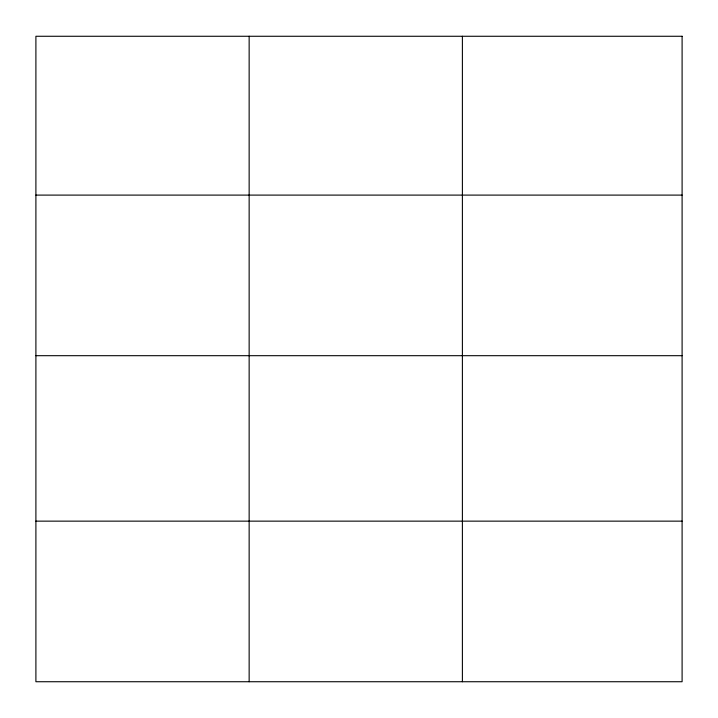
<?xml version="1.0" encoding="UTF-8"?>
<svg xmlns="http://www.w3.org/2000/svg" width="718" height="718" viewBox="0 0 718 718"><rect width="100%" height="100%" fill="white"/><g stroke="black" fill="none" stroke-linecap="round" stroke-linejoin="round"><path stroke-width="1.08" d="M35.9 195.099L682.1 195.099M35.9 355.688L682.1 355.688M35.9 521.142L682.1 521.142M462.392 36.268L462.392 681.732M249.146 36.268L249.146 681.732M682.1 36.268L35.9 36.268L35.9 681.732L682.1 681.732L682.1 36.268"/></g></svg>
